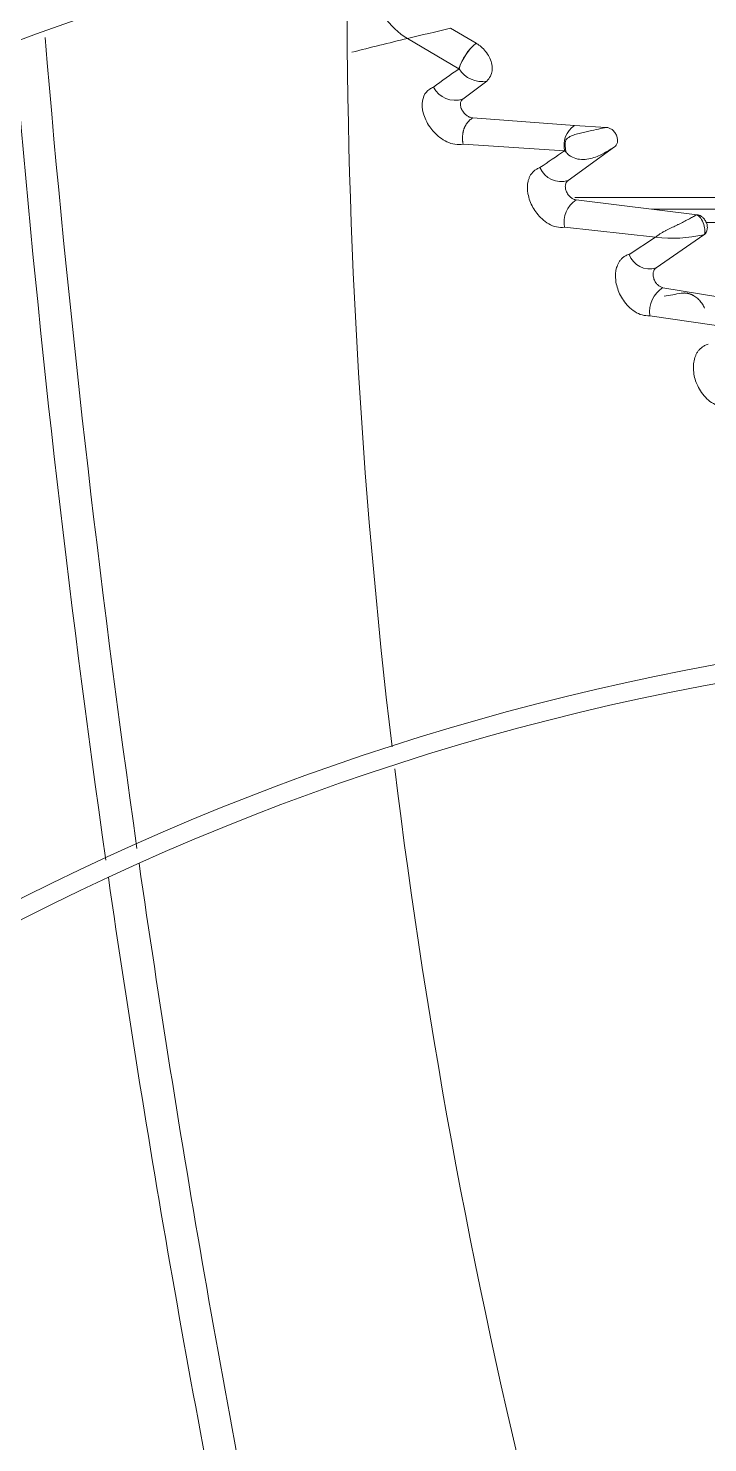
# Model space of a CAD drawing. Header units: millimetres. Extents: x 113490 to 142599, y -20467 to 115.
# Drawn here: x 131140.4 to 131232.9, y -10054.6 to -9861.9 of the extents above; entities that cross this region are included whole.
import ezdxf

# ---------------------------------------------------------------- set-up
doc = ezdxf.new("R2010")
doc.units = ezdxf.units.MM
doc.layers.add('DV3_0', color=7, linetype='Continuous')

msp = doc.modelspace()

# ---------------------------------------------------------------- linework, layer by layer
at = {"layer": 'DV3_0', "color": 7, "linetype": 'Continuous', "lineweight": 15}
for p, q in [((131197.91, -9861.94), (131201.39, -9863.98)), ((131192.04, -9863.34), (131199.05, -9867.46)), ((131202.86, -9869.13), (131199.57, -9871.59)), ((131200.94, -9874.15), (131214.78, -9875.18)), ((131214.78, -9875.18), (131219.1, -9875.44)), ((131199.62, -9877.73), (131213.44, -9878.63)), ((131220.24, -9878.1), (131213.9, -9882.68)), ((131213.44, -9878.63), (131213.6, -9878.78)), ((131215.02, -9885.32), (131231.48, -9887.35)), ((131225.32, -9886.59), (131372.89, -9886.59)), ((131213.42, -9889.05), (131225.83, -9890.4)), ((131225.83, -9890.4), (131222.22, -9892.73)), ((131232.41, -9890.07), (131225.89, -9894.57)), ((131226.83, -9897.27), (131242.24, -9899.83)), ((131225.04, -9901.09), (131236.63, -9902.77))]:
    msp.add_line(p, q, dxfattribs=at)
at = {"layer": 'DV3_0', "color": 7, "linetype": 'Continuous', "lineweight": 20}
for p, q in [((131214.84, -9884.99), (131373.71, -9884.99)), ((131371.97, -9888.39), (131232.72, -9888.39))]:
    msp.add_line(p, q, dxfattribs=at)
at = {"layer": 'DV3_0', "color": 7, "linetype": 'Continuous', "lineweight": 15}
for centre, radius, start, end in [((131296.24, -10288.99), 551.5, 105.4775, 164.5225), ((131296.24, -10288.99), 477.5, 46.9802, 133.0198), ((131296.24, -10288.99), 456, 45.9967, 135.345), ((131296.24, -10288.99), 453.5, 90, 135.5593), ((132056.05, -9856.53), 872.25, 179.63163, 186.79939), ((131353.51, -10530.1), 686.04, 103.11, 103.6137), ((133057.31, -9702.15), 1921.39, 184.80784, 188.12284), ((131205.96, -9869.57), 7.22, 129.2854, 163.0361), ((131206.2, -9869.73), 7.5, 129.9251, 162.3964), ((132973.57, -9714.08), 1841.22, 184.70532, 188.15423), ((131305.56, -10018.87), 185.12, 125.1229, 126.452), ((131202.21, -9865.46), 3.74, 212.4341, 280.1249), ((131198.52, -9868.42), 3.33, 207.6664, 288.2786), ((131216.63, -9877.88), 3.28, 124.4035, 193.2063), ((131217.29, -9877.95), 3.78, 167.9046, 192.7148), ((131215.09, -9878.42), 1.96, 129.2476, 139.846), ((131309.22, -10022.41), 172.76, 123.6694, 125.0185), ((131215.71, -9877.06), 2.72, 219.2454, 226.0311), ((131212.95, -9879.7), 3.12, 202.9813, 287.5853), ((131216.91, -9888.34), 3.56, 122.1591, 191.5595), ((131228.13, -9870.85), 19.69, 263.3082, 282.5642), ((131225.02, -9891.74), 2.97, 199.4659, 287.0302), ((131228.91, -9900.57), 3.9, 122.1583, 187.5906), ((131291.55, -10279.42), 386.43, 99.268, 99.6171), ((131296.24, -10288.99), 346, 46.4603, 135.3186), ((131296.24, -10288.99), 343.5, 90, 135.6595), ((132056.05, -9856.53), 872.25, 186.99692, 194.17255), ((133057.31, -9702.15), 1921.39, 188.18485, 191.5672), ((132973.57, -9714.08), 1841.22, 188.2287, 191.77728), ((131296.24, -10288.99), 236, 46.5586, 135.2674)]:
    msp.add_arc(centre, radius, start, end, dxfattribs=at)
at = {"layer": 'DV3_0', "color": 7, "linetype": 'Continuous', "lineweight": 20}
msp.add_arc((131289.75, -10272.28), 420.46, 103.4379, 104.5005, dxfattribs=at)
at = {"layer": 'DV3_0', "color": 7, "linetype": 'Continuous', "lineweight": 15}
for points, knots in [([(131192.04, -9863.34), (131190.78, -9862.62), (131189.71, -9861.55), (131188.03, -9859.08), (131187.41, -9857.67), (131186.69, -9854.86), (131186.59, -9853.47), (131186.91, -9851.05), (131187.34, -9850.03), (131187.98, -9849.41)], [0, 0, 0, 0, 0.25, 0.25, 0.5, 0.5, 0.75, 0.75, 1, 1, 1, 1]), ([(131201.39, -9863.98), (131201.46, -9864.02), (131201.75, -9864.21), (131202.5, -9864.78), (131203.22, -9865.76), (131203.57, -9866.88), (131203.59, -9867.73), (131203.37, -9868.53), (131203.03, -9868.93), (131202.86, -9869.13)], [0, 0, 0, 0, 0.040412, 0.157001, 0.427305, 0.570682, 0.710239, 0.85239, 1, 1, 1, 1]), ([(131195.57, -9869.97), (131195.48, -9870.01), (131195.3, -9870.07), (131194.96, -9870.28), (131194.41, -9870.75), (131193.95, -9871.85), (131194.08, -9873.56), (131194.8, -9875.05), (131195.66, -9876.13), (131196.45, -9876.85), (131197.41, -9877.44), (131198.53, -9877.83), (131199.25, -9877.76), (131199.62, -9877.73)], [0, 0, 0, 0, 0.027265, 0.054498, 0.113253, 0.239702, 0.385057, 0.552035, 0.627007, 0.710932, 0.802031, 0.898425, 1, 1, 1, 1]), ([(131199.57, -9871.59), (131199.54, -9871.61), (131199.5, -9871.64), (131199.44, -9871.71), (131199.38, -9871.78), (131199.32, -9871.89), (131199.27, -9872.04), (131199.24, -9872.26), (131199.25, -9872.49), (131199.33, -9872.83), (131199.5, -9873.18), (131199.75, -9873.5), (131199.95, -9873.7), (131200.16, -9873.86), (131200.36, -9873.98), (131200.55, -9874.07), (131200.75, -9874.13), (131200.88, -9874.15), (131200.94, -9874.15)], [0, 0, 0, 0, 0.029221, 0.05825, 0.087358, 0.116815, 0.178634, 0.241921, 0.311566, 0.383125, 0.540006, 0.621009, 0.701784, 0.764986, 0.827655, 0.886622, 0.943641, 1, 1, 1, 1]), ([(131199.62, -9877.73), (131199.61, -9877.68), (131199.59, -9877.59), (131199.57, -9877.45), (131199.55, -9877.32), (131199.54, -9877.18), (131199.53, -9877.05), (131199.53, -9876.92), (131199.53, -9876.79), (131199.54, -9876.66), (131199.55, -9876.53), (131199.56, -9876.41), (131199.57, -9876.29), (131199.59, -9876.18), (131199.62, -9876.06), (131199.64, -9875.96), (131199.67, -9875.85), (131199.7, -9875.75), (131199.73, -9875.65), (131199.76, -9875.56), (131199.8, -9875.47), (131199.87, -9875.32), (131199.97, -9875.13), (131200.11, -9874.89), (131200.28, -9874.67), (131200.48, -9874.47), (131200.7, -9874.29), (131200.86, -9874.2), (131200.94, -9874.15)], [0, 0, 0, 0, 0.03207, 0.063344, 0.093894, 0.123779, 0.153049, 0.181745, 0.209901, 0.237545, 0.2647, 0.291384, 0.317613, 0.3434, 0.368754, 0.393685, 0.4182, 0.442306, 0.466006, 0.489308, 0.512214, 0.534724, 0.603667, 0.675462, 0.750563, 0.82938, 0.912343, 1, 1, 1, 1]), ([(131219.1, -9875.44), (131218.8, -9875.5), (131218.45, -9875.58), (131217.66, -9875.76), (131217.21, -9875.86), (131216.49, -9876.01), (131216.23, -9876.06), (131215.72, -9876.18), (131215.46, -9876.23), (131214.95, -9876.37), (131214.7, -9876.45), (131214.24, -9876.64), (131214.03, -9876.75), (131213.85, -9876.9)], [0, 0, 0, 0, 0.25, 0.25, 0.5, 0.5, 0.625, 0.625, 0.75, 0.75, 0.875, 0.875, 1, 1, 1, 1]), ([(131220.24, -9878.1), (131220.42, -9877.98), (131220.56, -9877.77), (131220.68, -9877.26), (131220.66, -9876.95), (131220.48, -9876.46), (131220.39, -9876.29), (131220.17, -9875.99), (131220.03, -9875.85), (131219.77, -9875.65), (131219.64, -9875.59), (131219.39, -9875.48), (131219.25, -9875.45), (131219.1, -9875.44)], [0, 0, 0, 0, 0.25, 0.25, 0.5, 0.5, 0.625, 0.625, 0.75, 0.75, 0.875, 0.875, 1, 1, 1, 1]), ([(131213.82, -9879.02), (131214.09, -9879.28), (131214.41, -9879.47), (131215.06, -9879.73), (131215.4, -9879.79), (131216.07, -9879.83), (131216.4, -9879.8), (131217.04, -9879.67), (131217.34, -9879.58), (131217.93, -9879.37), (131218.2, -9879.25), (131218.72, -9879), (131218.96, -9878.86), (131219.63, -9878.49), (131219.99, -9878.25), (131220.24, -9878.1)], [0, 0, 0, 0, 0.125, 0.125, 0.25, 0.25, 0.375, 0.375, 0.5, 0.5, 0.625, 0.625, 0.75, 0.75, 1, 1, 1, 1]), ([(131210.08, -9880.92), (131209.93, -9880.98), (131209.65, -9881.09), (131209.29, -9881.34), (131208.99, -9881.65), (131208.75, -9882), (131208.58, -9882.37), (131208.34, -9883.16), (131208.34, -9884.53), (131208.91, -9886.05), (131209.65, -9887.17), (131210.36, -9887.96), (131211.27, -9888.62), (131212.34, -9889.08), (131213.06, -9889.06), (131213.42, -9889.05)], [0, 0, 0, 0, 0.044282, 0.086947, 0.128181, 0.168178, 0.206942, 0.244399, 0.392716, 0.551505, 0.626615, 0.710875, 0.802196, 0.898624, 1, 1, 1, 1]), ([(131213.9, -9882.68), (131213.87, -9882.7), (131213.83, -9882.74), (131213.76, -9882.8), (131213.71, -9882.87), (131213.64, -9882.98), (131213.58, -9883.14), (131213.53, -9883.35), (131213.53, -9883.59), (131213.58, -9883.93), (131213.72, -9884.28), (131213.92, -9884.61), (131214.09, -9884.81), (131214.27, -9884.98), (131214.45, -9885.11), (131214.63, -9885.21), (131214.83, -9885.29), (131214.95, -9885.31), (131215.02, -9885.32)], [0, 0, 0, 0, 0.029926, 0.059804, 0.0899, 0.120475, 0.184302, 0.249473, 0.320003, 0.392088, 0.546011, 0.623156, 0.700072, 0.760986, 0.821133, 0.882127, 0.941254, 1, 1, 1, 1]), ([(131225.83, -9890.4), (131225.87, -9890.37), (131225.93, -9890.31), (131226.05, -9890.21), (131226.18, -9890.11), (131226.33, -9890), (131226.49, -9889.9), (131226.67, -9889.79), (131226.86, -9889.67), (131227.11, -9889.54), (131227.41, -9889.39), (131227.77, -9889.21), (131228.11, -9889.05), (131228.46, -9888.89), (131228.79, -9888.73), (131229.13, -9888.56), (131229.47, -9888.39), (131229.8, -9888.22), (131230.12, -9888.05), (131230.42, -9887.88), (131230.71, -9887.73), (131230.98, -9887.58), (131231.24, -9887.45), (131231.4, -9887.38), (131231.48, -9887.35)], [0, 0, 0, 0, 0.023358, 0.048607, 0.075803, 0.104995, 0.136229, 0.169543, 0.204976, 0.24256, 0.301686, 0.361473, 0.421929, 0.476499, 0.53161, 0.587466, 0.643866, 0.698282, 0.750998, 0.802313, 0.852538, 0.901999, 0.951034, 1, 1, 1, 1]), ([(131231.48, -9887.35), (131231.51, -9887.35), (131231.58, -9887.36), (131231.68, -9887.39), (131231.78, -9887.42), (131231.88, -9887.46), (131231.97, -9887.51), (131232.1, -9887.58), (131232.24, -9887.69), (131232.4, -9887.85), (131232.56, -9888.05), (131232.69, -9888.29), (131232.8, -9888.55), (131232.88, -9888.91), (131232.88, -9889.26), (131232.79, -9889.57), (131232.71, -9889.75), (131232.61, -9889.89), (131232.52, -9889.99), (131232.45, -9890.04), (131232.41, -9890.07)], [0, 0, 0, 0, 0.030046, 0.059999, 0.090071, 0.120472, 0.151405, 0.183063, 0.238908, 0.29524, 0.368162, 0.441585, 0.516209, 0.590866, 0.737097, 0.805482, 0.87329, 0.91637, 0.958392, 1, 1, 1, 1]), ([(131222.22, -9892.72), (131222.06, -9892.78), (131221.76, -9892.89), (131221.37, -9893.16), (131221.05, -9893.48), (131220.82, -9893.82), (131220.64, -9894.18), (131220.38, -9894.94), (131220.29, -9896.28), (131220.76, -9897.84), (131221.43, -9899.03), (131222.12, -9899.88), (131222.99, -9900.58), (131224.01, -9901.07), (131224.69, -9901.08), (131225.04, -9901.09)], [0, 0, 0, 0, 0.048476, 0.093805, 0.13626, 0.175839, 0.21232, 0.245599, 0.39477, 0.547934, 0.630233, 0.718059, 0.809647, 0.90347, 1, 1, 1, 1]), ([(131225.89, -9894.57), (131225.87, -9894.59), (131225.82, -9894.63), (131225.76, -9894.69), (131225.7, -9894.76), (131225.63, -9894.86), (131225.56, -9895.01), (131225.5, -9895.22), (131225.48, -9895.46), (131225.51, -9895.8), (131225.61, -9896.15), (131225.78, -9896.48), (131225.93, -9896.69), (131226.09, -9896.86), (131226.26, -9897.01), (131226.44, -9897.13), (131226.63, -9897.22), (131226.77, -9897.25), (131226.83, -9897.27)], [0, 0, 0, 0, 0.029226, 0.058279, 0.08738, 0.116751, 0.181269, 0.24707, 0.317634, 0.389516, 0.540863, 0.615937, 0.690699, 0.751332, 0.811212, 0.87573, 0.938063, 1, 1, 1, 1]), ([(131229.31, -9898.03), (131229.36, -9898.02), (131229.46, -9898.01), (131229.6, -9898), (131229.74, -9897.99), (131229.88, -9898), (131230.02, -9898.01), (131230.15, -9898.04), (131230.28, -9898.06), (131230.4, -9898.1), (131230.52, -9898.13), (131230.63, -9898.17), (131230.74, -9898.22), (131230.83, -9898.27), (131230.93, -9898.31), (131231.08, -9898.4), (131231.29, -9898.54), (131231.56, -9898.74), (131231.8, -9898.98), (131232.01, -9899.24), (131232.2, -9899.51), (131232.37, -9899.79), (131232.45, -9899.98), (131232.5, -9900.07)], [0, 0, 0, 0, 0.040571, 0.080379, 0.119229, 0.156976, 0.193515, 0.228775, 0.262707, 0.295285, 0.326491, 0.356315, 0.38475, 0.411789, 0.437421, 0.461633, 0.541426, 0.620839, 0.699591, 0.777365, 0.853672, 0.927968, 1, 1, 1, 1]), ([(131232.97, -9904.98), (131232.81, -9905.04), (131232.5, -9905.14), (131232.1, -9905.4), (131231.77, -9905.71), (131231.51, -9906.06), (131231.32, -9906.42), (131231.02, -9907.2), (131230.88, -9908.56), (131231.29, -9910.14), (131231.92, -9911.35), (131232.59, -9912.23), (131233.44, -9912.96), (131234.45, -9913.46), (131235.13, -9913.47), (131235.48, -9913.48)], [0, 0, 0, 0, 0.047744, 0.092804, 0.135367, 0.175516, 0.213186, 0.248271, 0.398257, 0.548409, 0.630442, 0.718038, 0.809514, 0.903308, 1, 1, 1, 1]), ([(131147.04, -10106.65), (131146.06, -10104.85), (131145.08, -10103.04), (131139.31, -10092.33), (131134.56, -10083.48), (131124.76, -10066.14), (131119.71, -10057.66), (131108.88, -10041.45), (131103.08, -10033.74), (131094.25, -10023.01), (131091.46, -10019.74), (131088.62, -10016.53)], [0.0997666, 0.0997666, 0.0997666, 0.0997666, 0.125, 0.125, 0.25, 0.25, 0.375, 0.375, 0.5, 0.5, 0.5559137, 0.5559137, 0.5559137, 0.5559137])]:
    msp.add_open_spline(points, degree=3, knots=knots, dxfattribs=at)
at = {"layer": 'DV3_0', "color": 7, "linetype": 'Continuous', "lineweight": 20}
msp.add_open_spline([(131231.48, -9887.35), (131231.63, -9887.42), (131231.98, -9887.75), (131232.42, -9888.64), (131232.6, -9889.57), (131232.5, -9889.97), (131232.41, -9890.07)], degree=3, dxfattribs=at)

doc.saveas('drawing.dxf')
